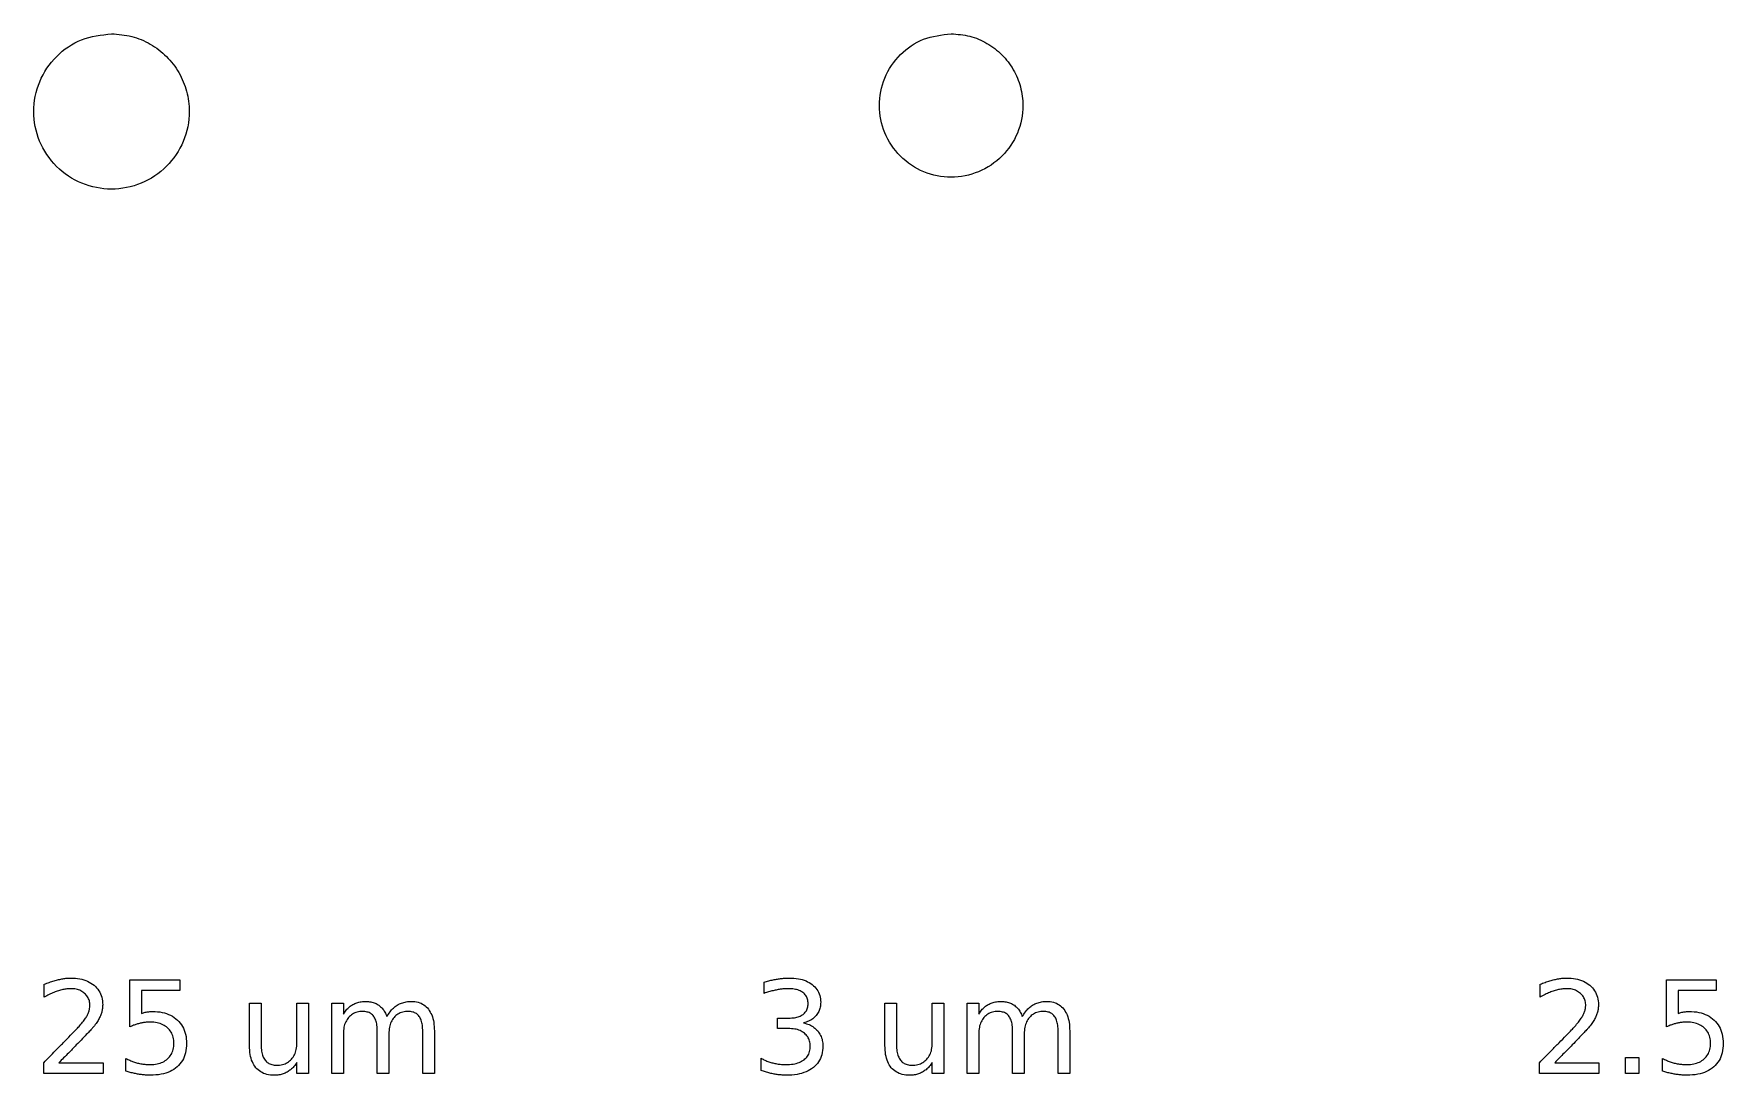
# Model space of a CAD drawing. Extents: x 1 to 50643, y 2 to 54380.
# Drawn here: x 45512 to 46513, y 25799 to 26417 of the extents above; entities that cross this region are included whole.
import ezdxf

# ---------------------------------------------------------------- set-up
doc = ezdxf.new("R2010")
doc.units = 0
doc.layers.add('Layer_1', color=7, linetype='CONTINUOUS')

msp = doc.modelspace()

# ---------------------------------------------------------------- linework, layer by layer
at = {"layer": 'Layer_1', "color": 7}
for points in [[(45557.66073, 26417.027606)], [(46055.467958, 26417.0276)], [(46455.327573, 25809.949289), (46463.17749, 25809.949289), (46463.17749, 25800.49967), (46455.327573, 25800.49967)]]:
    msp.add_lwpolyline(points, close=True, dxfattribs=at)
for points in [[(45517.824182, 25845.775606), (45517.824182, 25853.365106)], [(45568.569677, 25856.044325), (45598.071942, 25856.044325), (45598.071942, 25849.719651), (45575.452305, 25849.719651), (45575.452305, 25836.103259)], [(45568.569677, 25828.139035), (45568.569677, 25856.044325)], [(45944.53145, 25847.971302), (45944.53145, 25854.667999)], [(46404.656483, 25845.775606), (46404.656483, 25853.365106)], [(46479.621398, 25856.044325), (46509.123663, 25856.044325), (46509.123663, 25849.719651), (46486.504026, 25849.719651), (46486.504026, 25836.103259)], [(46479.621398, 25828.139035), (46479.621398, 25856.044325)], [(45639.516519, 25816.943497), (45639.516519, 25842.167408), (45646.361945, 25842.167408), (45646.361945, 25817.203751)], [(45667.567919, 25818.543091), (45667.567919, 25842.167408), (45674.413344, 25842.167408), (45674.413344, 25800.49967), (45667.567919, 25800.49967), (45667.567919, 25806.898586)], [(45695.135444, 25824.049204), (45695.135444, 25800.49967), (45688.252816, 25800.49967), (45688.252816, 25842.167408), (45695.135444, 25842.167408), (45695.135444, 25835.693979)], [(46016.222367, 25816.943497), (46016.222367, 25842.167408), (46023.067792, 25842.167408), (46023.067792, 25817.203751)], [(46044.273766, 25818.543091), (46044.273766, 25842.167408), (46051.119192, 25842.167408), (46051.119192, 25800.49967), (46044.273766, 25800.49967), (46044.273766, 25806.898586)], [(46071.841291, 25824.049204), (46071.841291, 25800.49967), (46064.958663, 25800.49967), (46064.958663, 25842.167408), (46071.841291, 25842.167408), (46071.841291, 25835.693979)], [(45720.954593, 25834.168897), (45720.954701, 25834.168627)], [(45958.929173, 25827.101796), (45952.455771, 25827.101796), (45952.455771, 25833.277714), (45959.226792, 25833.277714)], [(46097.66044, 25834.168897), (46097.660548, 25834.168627)], [(45722.107947, 25824.049204), (45722.107947, 25800.49967), (45715.225319, 25800.49967), (45715.225319, 25825.4258)], [(45749.080451, 25825.649068), (45749.080451, 25800.49967), (45742.197823, 25800.49967), (45742.197823, 25825.4258)], [(45967.96962, 25830.44893), (45967.969593, 25830.44839)], [(46098.813795, 25824.049204), (46098.813795, 25800.49967), (46091.931167, 25800.49967), (46091.931167, 25825.4258)], [(46125.786298, 25825.649068), (46125.786298, 25800.49967), (46118.90367, 25800.49967), (46118.90367, 25825.4258)], [(45639.516573, 25816.944307), (45639.516519, 25816.943497)], [(46016.222421, 25816.944307), (46016.222367, 25816.943497)], [(45526.492659, 25806.824073), (45552.721034, 25806.824073), (45552.721034, 25800.49967), (45517.452239, 25800.49967), (45517.452239, 25806.824073)], [(45526.492605, 25806.822183), (45526.492659, 25806.824073)], [(45566.225873, 25801.800673), (45566.225873, 25809.352917)], [(45942.857316, 25802.174317), (45942.857316, 25809.428779)], [(46413.32496, 25806.824073), (46439.553362, 25806.824073), (46439.553362, 25800.49967), (46404.284541, 25800.49967), (46404.284541, 25806.824073)], [(46413.324879, 25806.822183), (46413.32496, 25806.824073)], [(46477.277568, 25801.800673), (46477.277568, 25809.352917)]]:
    msp.add_lwpolyline(points, dxfattribs=at)
for points, knots in [([(45557.66073, 26417.027606), (45551.594973, 26416.327673), (45539.571474, 26414.940271), (45524.249322, 26404.297315), (45513.982688, 26389.080017), (45510.404401, 26370.953056), (45513.999487, 26352.887146), (45524.231003, 26337.5345), (45539.581572, 26327.303521), (45557.655236, 26323.708432), (45575.752899, 26327.286217), (45591.079366, 26337.554834), (45601.319615, 26352.869582), (45604.527257, 26368.963253), (45602.662606, 26383.022027), (45598.010291, 26394.257394), (45590.608387, 26403.922408), (45580.955519, 26411.275831), (45569.720052, 26416.108934), (45561.691623, 26416.720535), (45557.66073, 26417.027606)], [0, 0, 0, 0, 18.080529, 35.839089, 53.919609, 72.000125, 89.758676, 107.839196, 125.919721, 143.678285, 161.758814, 179.83934, 197.597895, 215.67841, 227.736537, 239.69488, 251.75301, 263.811142, 275.769492, 287.827628, 287.827628, 287.827628, 287.827628]), ([(46055.467958, 26417.0276), (46049.868798, 26416.381508), (46038.770184, 26415.10083), (46024.62666, 26405.276566), (46015.149768, 26391.229832), (46011.846734, 26374.497255), (46015.165275, 26357.821034), (46024.60975, 26343.649363), (46038.779505, 26334.205384), (46055.462886, 26330.886842), (46072.16842, 26334.189412), (46086.315927, 26343.668132), (46095.768464, 26357.804821), (46098.729364, 26372.660514), (46097.008148, 26385.637841), (46092.713704, 26396.008947), (46085.881177, 26404.930497), (46076.970838, 26411.718271), (46066.599638, 26416.179595), (46059.188782, 26416.74415), (46055.467958, 26417.0276)], [0, 0, 0, 0, 16.689718, 33.082233, 49.771941, 66.461645, 82.85415, 99.543858, 116.233572, 132.626092, 149.31581, 166.005524, 182.398033, 199.087737, 210.218313, 221.256781, 232.387361, 243.517944, 254.556419, 265.687006, 265.687006, 265.687006, 265.687006]), ([(45517.824182, 25853.365106), (45518.807407, 25853.746016), (45520.714661, 25854.484902), (45523.544133, 25855.412323), (45525.405469, 25855.887829), (45526.306566, 25856.118027)], [0, 0, 0, 0, 3.163082, 6.135724, 8.925285, 8.925285, 8.925285, 8.925285]), ([(45526.306566, 25856.118027), (45527.155744, 25856.302577), (45528.795268, 25856.658891), (45531.209293, 25856.971561), (45534.565344, 25857.121619), (45538.730455, 25856.779483), (45543.468745, 25855.361691), (45547.362754, 25852.936055), (45550.321566, 25849.680902), (45552.09461, 25845.640128), (45552.514945, 25841.954323), (45552.327541, 25838.960954), (45551.904691, 25836.763657), (45551.382553, 25835.379976), (45551.121251, 25834.687517)], [0, 0, 0, 0, 2.606213, 5.031865, 7.291224, 12.678166, 17.486793, 21.989451, 26.275697, 30.483742, 35.009053, 37.258332, 39.471536, 41.688698, 41.688698, 41.688698, 41.688698]), ([(45944.53145, 25854.667999), (45945.459871, 25854.916935), (45947.26786, 25855.401708), (45949.935473, 25856.00224), (45951.681466, 25856.30524), (45952.530176, 25856.452525)], [0, 0, 0, 0, 2.883525, 5.615316, 8.199223, 8.199223, 8.199223, 8.199223]), ([(45952.530176, 25856.452525), (45953.347607, 25856.571662), (45954.945154, 25856.804497), (45957.305185, 25857.000609), (45960.621559, 25857.105288), (45964.713142, 25856.798958), (45969.408155, 25855.589744), (45971.933172, 25853.934568), (45973.140858, 25853.142918)], [0, 0, 0, 0, 2.477698, 4.84229, 7.100264, 12.425669, 17.123726, 21.430747, 21.430747, 21.430747, 21.430747]), ([(45973.140858, 25853.142918), (45974.136847, 25852.23888), (45976.097042, 25850.459655), (45977.798304, 25846.718571), (45978.251618, 25843.054413), (45977.947238, 25839.77781), (45977.082556, 25837.069159), (45976.01542, 25835.579548), (45975.484688, 25834.838702)], [0, 0, 0, 0, 3.999509, 7.87139, 12.017468, 14.950514, 17.699584, 20.419581, 20.419581, 20.419581, 20.419581]), ([(46404.656483, 25853.365106), (46405.639704, 25853.746016), (46407.546949, 25854.484903), (46410.376412, 25855.412324), (46412.237744, 25855.887829), (46413.13884, 25856.118027)], [0, 0, 0, 0, 3.163068, 6.135702, 8.925259, 8.925259, 8.925259, 8.925259]), ([(46413.13884, 25856.118027), (46413.988019, 25856.302577), (46415.627543, 25856.658891), (46418.041568, 25856.971561), (46421.397619, 25857.121619), (46425.56273, 25856.779483), (46430.30102, 25855.361691), (46434.195028, 25852.936055), (46437.15384, 25849.680902), (46438.926884, 25845.640128), (46439.347219, 25841.954323), (46439.159815, 25838.960954), (46438.736966, 25836.763657), (46438.214828, 25835.379976), (46437.953525, 25834.687517)], [0, 0, 0, 0, 2.606213, 5.031865, 7.291224, 12.678166, 17.486793, 21.989451, 26.275697, 30.483742, 35.009053, 37.258332, 39.471536, 41.688698, 41.688698, 41.688698, 41.688698]), ([(45526.194959, 25849.495843), (45525.301225, 25849.189159), (45523.444416, 25848.551997), (45520.651396, 25847.295001), (45518.789475, 25846.294371), (45517.824182, 25845.775606)], [0, 0, 0, 0, 2.833572, 5.886987, 9.174231, 9.174231, 9.174231, 9.174231]), ([(45541.745956, 25847.933775), (45541.015228, 25848.49603), (45539.527476, 25849.640772), (45536.708994, 25850.543226), (45533.913449, 25850.792476), (45531.226812, 25850.623137), (45528.719212, 25850.217575), (45527.052002, 25849.740888), (45526.194959, 25849.495843)], [0, 0, 0, 0, 2.748358, 5.595618, 8.723705, 11.129257, 13.655285, 16.327463, 16.327463, 16.327463, 16.327463]), ([(45543.420198, 25835.173199), (45543.708885, 25835.78959), (45544.268035, 25836.983458), (45544.756695, 25838.858902), (45544.94993, 25841.036089), (45544.659959, 25843.457237), (45543.608582, 25846.0051), (45542.371393, 25847.28616), (45541.745956, 25847.933775)], [0, 0, 0, 0, 2.038643, 3.948585, 5.778561, 8.569873, 11.191537, 13.871851, 13.871851, 13.871851, 13.871851]), ([(45695.135444, 25835.693979), (45695.665, 25836.491127), (45696.685584, 25838.027426), (45698.59177, 25839.942135), (45700.711668, 25841.423684), (45703.089947, 25842.451373), (45705.723108, 25843.05003), (45708.533559, 25843.242609), (45711.345694, 25843.016665), (45713.999408, 25842.272934), (45715.49394, 25841.329891), (45716.229756, 25840.865594)], [0, 0, 0, 0, 2.865467, 5.522456, 8.050769, 10.581136, 13.243204, 16.115017, 18.999335, 21.678935, 24.27766, 24.27766, 24.27766, 24.27766]), ([(45720.954701, 25834.168627), (45721.5321, 25835.125545), (45722.636656, 25836.956111), (45724.714313, 25839.264642), (45727.025182, 25841.051629), (45729.613124, 25842.296473), (45732.468916, 25843.024795), (45735.817326, 25843.278264), (45739.430808, 25842.885505), (45743.025362, 25841.342378), (45744.704401, 25839.513025), (45745.546144, 25838.595926)], [0, 0, 0, 0, 3.346896, 6.402553, 9.257308, 12.058236, 14.954818, 18.048196, 22.089992, 25.769334, 29.468226, 29.468226, 29.468226, 29.468226]), ([(45967.597542, 25848.419458), (45966.848783, 25848.888431), (45965.250339, 25849.88959), (45962.246446, 25850.580795), (45959.388651, 25850.770007), (45956.782813, 25850.671251), (45954.571755, 25850.444481), (45952.251902, 25850.067606), (45949.805484, 25849.530311), (45947.210616, 25848.835409), (45945.445348, 25848.26606), (45944.53145, 25847.971302)], [0, 0, 0, 0, 2.634772, 5.624687, 9.110552, 11.220055, 13.438713, 15.775128, 18.266713, 20.950046, 23.830452, 23.830452, 23.830452, 23.830452]), ([(45967.709149, 25835.4726), (45968.298314, 25836.005357), (45969.473569, 25837.068091), (45970.463842, 25839.36141), (45970.746623, 25841.89397), (45970.456946, 25844.447396), (45969.427028, 25846.797772), (45968.208912, 25847.87753), (45967.597542, 25848.419458)], [0, 0, 0, 0, 2.359512, 4.706715, 7.290089, 9.940973, 12.34888, 14.775133, 14.775133, 14.775133, 14.775133]), ([(46071.841291, 25835.693979), (46072.370847, 25836.491127), (46073.391431, 25838.027426), (46075.297617, 25839.942135), (46077.417515, 25841.423684), (46079.795794, 25842.451373), (46082.428955, 25843.05003), (46085.239406, 25843.242609), (46088.051541, 25843.016665), (46090.705255, 25842.272934), (46092.199787, 25841.329891), (46092.935604, 25840.865594)], [0, 0, 0, 0, 2.865467, 5.522456, 8.050769, 10.581136, 13.243204, 16.115017, 18.999335, 21.678935, 24.27766, 24.27766, 24.27766, 24.27766]), ([(46097.660548, 25834.168627), (46098.237902, 25835.125547), (46099.342381, 25836.956135), (46101.420051, 25839.264684), (46103.731016, 25841.051594), (46106.318967, 25842.296479), (46109.174765, 25843.024793), (46112.523173, 25843.278265), (46116.136655, 25842.885505), (46119.731209, 25841.342378), (46121.410248, 25839.513025), (46122.251992, 25838.595926)], [0, 0, 0, 0, 3.346831, 6.402488, 9.257338, 12.058267, 14.954848, 18.048226, 22.090022, 25.769364, 29.468256, 29.468256, 29.468256, 29.468256]), ([(46413.027233, 25849.495843), (46412.1335, 25849.189159), (46410.276695, 25848.551998), (46407.483684, 25847.295002), (46405.621771, 25846.294371), (46404.656483, 25845.775606)], [0, 0, 0, 0, 2.833569, 5.886976, 9.174207, 9.174207, 9.174207, 9.174207]), ([(46428.578257, 25847.933775), (46427.847529, 25848.49603), (46426.359777, 25849.640772), (46423.541295, 25850.543227), (46420.745746, 25850.792476), (46418.0591, 25850.623137), (46415.551491, 25850.217576), (46413.884277, 25849.740888), (46413.027233, 25849.495843)], [0, 0, 0, 0, 2.748358, 5.595618, 8.723705, 11.129272, 13.655309, 16.32749, 16.32749, 16.32749, 16.32749]), ([(46430.252499, 25835.173199), (46430.541186, 25835.78959), (46431.100336, 25836.983458), (46431.588996, 25838.858902), (46431.782231, 25841.036089), (46431.49226, 25843.457237), (46430.440883, 25846.0051), (46429.203694, 25847.28616), (46428.578257, 25847.933775)], [0, 0, 0, 0, 2.038643, 3.948585, 5.778561, 8.569873, 11.191537, 13.871851, 13.871851, 13.871851, 13.871851]), ([(45538.397742, 25828.327747), (45539.128368, 25829.173255), (45540.475693, 25830.732432), (45542.189765, 25833.001292), (45543.037681, 25834.497997), (45543.420198, 25835.173199)], [0, 0, 0, 0, 3.352918, 6.18302, 8.509109, 8.509109, 8.509109, 8.509109]), ([(45551.121251, 25834.687517), (45550.777246, 25833.959731), (45550.02514, 25832.368557), (45548.431799, 25829.970349), (45547.15698, 25828.344916), (45546.470819, 25827.47004)], [0, 0, 0, 0, 2.412484, 5.274467, 8.610489, 8.610489, 8.610489, 8.610489]), ([(45575.452305, 25836.103259), (45575.814815, 25836.22046), (45576.534148, 25836.453022), (45577.627635, 25836.727129), (45578.361564, 25836.856837), (45578.726195, 25836.921279)], [0, 0, 0, 0, 1.142777, 2.267623, 3.378248, 3.378248, 3.378248, 3.378248]), ([(45578.726195, 25836.921279), (45579.089326, 25836.980765), (45579.812997, 25837.099314), (45580.906966, 25837.196627), (45583.568243, 25837.265574), (45587.614586, 25836.902584), (45592.713657, 25835.211835), (45596.87213, 25832.316211), (45599.987164, 25828.422142), (45601.828887, 25823.611015), (45602.344756, 25818.270336), (45601.812419, 25812.932055), (45599.98368, 25807.9848), (45597.707063, 25805.562636), (45596.58382, 25804.367583)], [0, 0, 0, 0, 1.103656, 2.199433, 3.29127, 9.089658, 14.286084, 19.22862, 24.080149, 29.024392, 34.460739, 40.030452, 45.039162, 49.917021, 49.917021, 49.917021, 49.917021]), ([(45698.223322, 25833.647848), (45697.600663, 25832.796611), (45696.312836, 25831.03602), (45695.308408, 25827.687631), (45695.195297, 25825.308264), (45695.135444, 25824.049204)], [0, 0, 0, 0, 3.146235, 6.507269, 10.284576, 10.284576, 10.284576, 10.284576]), ([(45713.104676, 25834.317383), (45712.583762, 25834.901381), (45711.527102, 25836.086005), (45709.165301, 25837.046684), (45706.368109, 25837.32518), (45703.355909, 25836.986212), (45700.401328, 25835.793282), (45698.95045, 25834.364102), (45698.223322, 25833.647848)], [0, 0, 0, 0, 2.321249, 4.708593, 7.42296, 10.704416, 13.726629, 16.762952, 16.762952, 16.762952, 16.762952]), ([(45715.225319, 25825.4258), (45715.184319, 25826.64865), (45715.109317, 25828.885619), (45714.486001, 25831.962059), (45713.537008, 25833.580205), (45713.104676, 25834.317383)], [0, 0, 0, 0, 3.674136, 6.721127, 9.270793, 9.270793, 9.270793, 9.270793]), ([(45716.229756, 25840.865594), (45716.906942, 25840.303854), (45718.287428, 25839.158708), (45719.882939, 25836.844799), (45720.588275, 25835.083587), (45720.954593, 25834.168897)], [0, 0, 0, 0, 2.630463, 5.362369, 8.314268, 8.314268, 8.314268, 8.314268]), ([(45742.197823, 25825.4258), (45742.16159, 25826.646547), (45742.095172, 25828.884243), (45741.413741, 25831.92101), (45740.241979, 25834.328965), (45738.483087, 25836.060681), (45736.186289, 25837.052575), (45733.386181, 25837.321211), (45730.362525, 25836.997304), (45727.419455, 25835.791319), (45725.053709, 25833.751851), (45723.317678, 25831.037898), (45722.270431, 25827.713708), (45722.164208, 25825.318041), (45722.107947, 25824.049204)], [0, 0, 0, 0, 3.657612, 6.704603, 9.268965, 11.584273, 13.948965, 16.622292, 19.944293, 22.984484, 26.013613, 29.163319, 32.536177, 36.334097, 36.334097, 36.334097, 36.334097]), ([(45745.546144, 25838.595926), (45746.262803, 25837.473127), (45747.786073, 25835.086598), (45748.88518, 25830.596497), (45749.01222, 25827.377791), (45749.080451, 25825.649068)], [0, 0, 0, 0, 3.974643, 8.448175, 13.638508, 13.638508, 13.638508, 13.638508]), ([(45959.226792, 25833.277714), (45960.364016, 25833.320173), (45962.473844, 25833.398944), (45965.409023, 25834.072413), (45966.977025, 25835.026924), (45967.709149, 25835.4726)], [0, 0, 0, 0, 3.414899, 6.335476, 8.893532, 8.893532, 8.893532, 8.893532]), ([(45975.484688, 25834.838702), (45974.842776, 25834.174493), (45973.526251, 25832.812236), (45970.925229, 25831.339129), (45968.983893, 25830.754419), (45967.96962, 25830.44893)], [0, 0, 0, 0, 2.76045, 5.66153, 8.835522, 8.835522, 8.835522, 8.835522]), ([(46074.929169, 25833.647848), (46074.306511, 25832.796611), (46073.018684, 25831.03602), (46072.014256, 25827.687631), (46071.901145, 25825.308264), (46071.841291, 25824.049204)], [0, 0, 0, 0, 3.146235, 6.507269, 10.284576, 10.284576, 10.284576, 10.284576]), ([(46089.810523, 25834.317383), (46089.289609, 25834.901381), (46088.232949, 25836.086005), (46085.871149, 25837.046684), (46083.073956, 25837.32518), (46080.061757, 25836.986212), (46077.107176, 25835.793282), (46075.656298, 25834.364102), (46074.929169, 25833.647848)], [0, 0, 0, 0, 2.321249, 4.708593, 7.42296, 10.704416, 13.726629, 16.762952, 16.762952, 16.762952, 16.762952]), ([(46091.931167, 25825.4258), (46091.890166, 25826.64865), (46091.815164, 25828.885619), (46091.191848, 25831.962059), (46090.242856, 25833.580205), (46089.810523, 25834.317383)], [0, 0, 0, 0, 3.674136, 6.721127, 9.270793, 9.270793, 9.270793, 9.270793]), ([(46092.935604, 25840.865594), (46093.612789, 25840.303854), (46094.993275, 25839.158708), (46096.588786, 25836.844799), (46097.294122, 25835.083587), (46097.66044, 25834.168897)], [0, 0, 0, 0, 2.630463, 5.362369, 8.314268, 8.314268, 8.314268, 8.314268]), ([(46118.90367, 25825.4258), (46118.867437, 25826.646547), (46118.80102, 25828.884243), (46118.119588, 25831.92101), (46116.947826, 25834.328965), (46115.188934, 25836.060681), (46112.892137, 25837.052575), (46110.092028, 25837.321211), (46107.068372, 25836.997304), (46104.125302, 25835.791319), (46101.759556, 25833.751851), (46100.023525, 25831.037898), (46098.976278, 25827.713708), (46098.870055, 25825.318041), (46098.813795, 25824.049204)], [0, 0, 0, 0, 3.657612, 6.704603, 9.268965, 11.584273, 13.948965, 16.622292, 19.944293, 22.984484, 26.013613, 29.163319, 32.536177, 36.334097, 36.334097, 36.334097, 36.334097]), ([(46122.251992, 25838.595926), (46122.96865, 25837.473127), (46124.49192, 25835.086598), (46125.591028, 25830.596497), (46125.718067, 25827.377791), (46125.786298, 25825.649068)], [0, 0, 0, 0, 3.974643, 8.448175, 13.638508, 13.638508, 13.638508, 13.638508]), ([(46425.230044, 25828.327747), (46425.960669, 25829.173255), (46427.307994, 25830.732432), (46429.022066, 25833.001292), (46429.869982, 25834.497997), (46430.252499, 25835.173199)], [0, 0, 0, 0, 3.352918, 6.18302, 8.509109, 8.509109, 8.509109, 8.509109]), ([(46437.953525, 25834.687517), (46437.60952, 25833.959731), (46436.857414, 25832.368557), (46435.264073, 25829.970349), (46433.989254, 25828.344916), (46433.303094, 25827.47004)], [0, 0, 0, 0, 2.412484, 5.274467, 8.610489, 8.610489, 8.610489, 8.610489]), ([(46486.504026, 25836.103259), (46486.866536, 25836.22046), (46487.585869, 25836.453022), (46488.679356, 25836.727129), (46489.413285, 25836.856837), (46489.777916, 25836.921279)], [0, 0, 0, 0, 1.142777, 2.267623, 3.378248, 3.378248, 3.378248, 3.378248]), ([(46489.777916, 25836.921279), (46490.141047, 25836.980765), (46490.864718, 25837.099314), (46491.958687, 25837.196627), (46494.61996, 25837.265574), (46498.6663, 25836.902583), (46503.765366, 25835.211831), (46507.923851, 25832.31622), (46511.03887, 25828.422138), (46512.880583, 25823.611014), (46513.396449, 25818.270336), (46512.864115, 25812.932057), (46511.035387, 25807.984803), (46508.758779, 25805.562636), (46507.635541, 25804.367583)], [0, 0, 0, 0, 1.103656, 2.199433, 3.29127, 9.089646, 14.286072, 19.228617, 24.080138, 29.024377, 34.460724, 40.030437, 45.039143, 49.916992, 49.916992, 49.916992, 49.916992]), ([(45529.096906, 25818.692116), (45530.539513, 25820.155423), (45533.02676, 25822.67836), (45536.146039, 25825.87298), (45537.774842, 25827.648671), (45538.397742, 25828.327747)], [0, 0, 0, 0, 6.164697, 10.628762, 13.393119, 13.393119, 13.393119, 13.393119]), ([(45546.470819, 25827.47004), (45546.115223, 25827.077385), (45545.117761, 25825.975973), (45543.133901, 25823.903527), (45541.513466, 25822.216962), (45540.55548, 25821.21988)], [0, 0, 0, 0, 1.589175, 4.457697, 8.605949, 8.605949, 8.605949, 8.605949]), ([(45566.225873, 25809.352917), (45566.971964, 25808.968888), (45568.452871, 25808.206633), (45570.772697, 25807.306714), (45573.142853, 25806.600054), (45575.585817, 25806.102202), (45578.11239, 25805.808685), (45581.163388, 25805.683907), (45584.57555, 25805.945139), (45588.096712, 25807.071398), (45590.973901, 25808.985904), (45593.13558, 25811.573828), (45594.416362, 25814.785048), (45594.770979, 25818.318156), (45594.41636, 25821.851218), (45593.13556, 25825.062395), (45590.973902, 25827.650075), (45588.096675, 25829.56536), (45584.575706, 25830.688396), (45581.363518, 25830.94551), (45578.684089, 25830.840845), (45576.667765, 25830.624747), (45575.338981, 25830.357548), (45574.671028, 25830.223232)], [0, 0, 0, 0, 2.515932, 4.993842, 7.451539, 9.928283, 12.463268, 15.073526, 19.084373, 22.664773, 26.040019, 29.316739, 32.626046, 36.25072, 39.875245, 43.184468, 46.461165, 49.836412, 53.416811, 57.427659, 59.438018, 61.459358, 63.502485, 63.502485, 63.502485, 63.502485]), ([(45574.671028, 25830.223232), (45574.001454, 25830.056345), (45572.636531, 25829.716148), (45570.59821, 25829.014209), (45569.254996, 25828.434704), (45568.569677, 25828.139035)], [0, 0, 0, 0, 2.069507, 4.218676, 6.457431, 6.457431, 6.457431, 6.457431]), ([(45976.377545, 25825.649068), (45976.990633, 25824.80186), (45978.226167, 25823.09451), (45979.225683, 25819.969297), (45979.569315, 25816.079578), (45979.077142, 25811.669621), (45977.141194, 25807.189689), (45973.834585, 25803.65714), (45969.374004, 25801.133072), (45963.857277, 25799.685636), (45959.059627, 25799.356304), (45955.324034, 25799.474792), (45952.912071, 25799.70762), (45951.300944, 25799.986503), (45950.483992, 25800.127916)], [0, 0, 0, 0, 3.121071, 6.289789, 9.688156, 14.794784, 19.435913, 24.075713, 29.049342, 34.612832, 41.047827, 43.405345, 45.822687, 48.309358, 48.309358, 48.309358, 48.309358]), ([(45968.490426, 25824.311618), (45967.653133, 25824.876169), (45965.893199, 25826.062817), (45962.56944, 25826.946982), (45960.196261, 25827.047909), (45958.929173, 25827.101796)], [0, 0, 0, 0, 3.012905, 6.332922, 10.136186, 10.136186, 10.136186, 10.136186]), ([(45967.969593, 25830.44839), (45969.096117, 25830.147388), (45971.26371, 25829.568217), (45974.182141, 25827.945039), (45975.653088, 25826.406711), (45976.377545, 25825.649068)], [0, 0, 0, 0, 3.491983, 6.719075, 9.850917, 9.850917, 9.850917, 9.850917]), ([(45968.230009, 25808.537326), (45968.976345, 25809.20631), (45970.468579, 25810.543888), (45971.717424, 25813.455105), (45972.068938, 25816.56964), (45971.730712, 25819.627387), (45970.56371, 25822.362175), (45969.183614, 25823.659836), (45968.490426, 25824.311618)], [0, 0, 0, 0, 2.976026, 5.950316, 9.242007, 12.300528, 15.103466, 17.932023, 17.932023, 17.932023, 17.932023]), ([(46415.929207, 25818.692116), (46417.371814, 25820.155423), (46419.859061, 25822.67836), (46422.97834, 25825.87298), (46424.607143, 25827.648671), (46425.230044, 25828.327747)], [0, 0, 0, 0, 6.164697, 10.628762, 13.393119, 13.393119, 13.393119, 13.393119]), ([(46433.303094, 25827.47004), (46432.947498, 25827.077385), (46431.950039, 25825.975974), (46429.966189, 25823.903528), (46428.345763, 25822.216962), (46427.387781, 25821.21988)], [0, 0, 0, 0, 1.589173, 4.457689, 8.60593, 8.60593, 8.60593, 8.60593]), ([(46477.277568, 25809.352917), (46478.023663, 25808.968888), (46479.504575, 25808.206635), (46481.8244, 25807.306716), (46484.194555, 25806.60005), (46486.637524, 25806.102203), (46489.164106, 25805.808685), (46492.215104, 25805.683907), (46495.627263, 25805.94514), (46499.148423, 25807.071401), (46502.025621, 25808.9859), (46504.187301, 25811.573829), (46505.468083, 25814.785048), (46505.8227, 25818.318156), (46505.468081, 25821.851218), (46504.18728, 25825.062395), (46502.025622, 25827.65008), (46499.148386, 25829.565356), (46495.62742, 25830.688395), (46492.415235, 25830.94551), (46489.73581, 25830.840845), (46487.719487, 25830.624747), (46486.390702, 25830.357548), (46485.722749, 25830.223232)], [0, 0, 0, 0, 2.515942, 4.993853, 7.451538, 9.928297, 12.463291, 15.073552, 19.084387, 22.664786, 26.040043, 29.316763, 32.62607, 36.250744, 39.875269, 43.184492, 46.461189, 49.836446, 53.416845, 57.42768, 59.43804, 61.45938, 63.502507, 63.502507, 63.502507, 63.502507]), ([(46485.722749, 25830.223232), (46485.053175, 25830.056345), (46483.688252, 25829.716148), (46481.649931, 25829.014209), (46480.306717, 25828.434704), (46479.621398, 25828.139035)], [0, 0, 0, 0, 2.069507, 4.218676, 6.457431, 6.457431, 6.457431, 6.457431]), ([(45517.452239, 25806.824073), (45518.516353, 25807.920506), (45520.867104, 25810.342655), (45524.75119, 25814.296266), (45527.573452, 25817.151086), (45529.096906, 25818.692116)], [0, 0, 0, 0, 4.583716, 10.125965, 16.626827, 16.626827, 16.626827, 16.626827]), ([(45540.55548, 25821.21988), (45539.296527, 25819.925587), (45536.478358, 25817.028308), (45531.789464, 25812.230302), (45528.358668, 25808.727443), (45526.492605, 25806.822183)], [0, 0, 0, 0, 5.416769, 12.125454, 20.126069, 20.126069, 20.126069, 20.126069]), ([(45661.764186, 25801.243717), (45661.007961, 25800.876325), (45659.465875, 25800.127144), (45656.868191, 25799.546856), (45653.593334, 25799.32515), (45649.857422, 25799.686634), (45646.02704, 25801.189731), (45643.020854, 25803.80791), (45640.930101, 25807.410718), (45639.702766, 25811.902308), (45639.581764, 25815.178968), (45639.516573, 25816.944307)], [0, 0, 0, 0, 2.515219, 5.129008, 7.918347, 12.348616, 16.275096, 20.064312, 24.07324, 28.599235, 33.885937, 33.885937, 33.885937, 33.885937]), ([(45646.361945, 25817.203751), (45646.406303, 25815.99656), (45646.48812, 25813.76995), (45647.187084, 25810.685808), (45648.199588, 25809.063605), (45648.6686, 25808.312168)], [0, 0, 0, 0, 3.625967, 6.687936, 9.3303, 9.3303, 9.3303, 9.3303]), ([(45664.331231, 25808.90746), (45664.983331, 25809.757669), (45666.32687, 25811.509379), (45667.387056, 25814.880409), (45667.505375, 25817.276519), (45667.567919, 25818.543091)], [0, 0, 0, 0, 3.19546, 6.5837, 10.383001, 10.383001, 10.383001, 10.383001]), ([(46038.470034, 25801.243717), (46037.713809, 25800.876325), (46036.171722, 25800.127144), (46033.574038, 25799.546856), (46030.299182, 25799.32515), (46026.56327, 25799.686634), (46022.732887, 25801.189731), (46019.726701, 25803.80791), (46017.635948, 25807.410718), (46016.408613, 25811.902308), (46016.287612, 25815.178968), (46016.222421, 25816.944307)], [0, 0, 0, 0, 2.515219, 5.129008, 7.918347, 12.348616, 16.275096, 20.064312, 24.07324, 28.599235, 33.885937, 33.885937, 33.885937, 33.885937]), ([(46023.067792, 25817.203751), (46023.11215, 25815.99656), (46023.193967, 25813.76995), (46023.892931, 25810.685808), (46024.905435, 25809.063605), (46025.374447, 25808.312168)], [0, 0, 0, 0, 3.625967, 6.687936, 9.3303, 9.3303, 9.3303, 9.3303]), ([(46041.037078, 25808.90746), (46041.689178, 25809.757669), (46043.032718, 25811.509379), (46044.092903, 25814.880409), (46044.211223, 25817.276519), (46044.273766, 25818.543091)], [0, 0, 0, 0, 3.19546, 6.5837, 10.383001, 10.383001, 10.383001, 10.383001]), ([(46404.284541, 25806.824073), (46405.348659, 25807.920506), (46407.699417, 25810.342652), (46411.583502, 25814.296263), (46414.405757, 25817.151086), (46415.929207, 25818.692116)], [0, 0, 0, 0, 4.583724, 10.125973, 16.626827, 16.626827, 16.626827, 16.626827]), ([(46427.387781, 25821.21988), (46426.128828, 25819.925587), (46423.310655, 25817.028307), (46418.621752, 25812.230301), (46415.190947, 25808.727443), (46413.324879, 25806.822183)], [0, 0, 0, 0, 5.416771, 12.125463, 20.126088, 20.126088, 20.126088, 20.126088]), ([(45596.58382, 25804.367583), (45595.219498, 25803.364918), (45592.367743, 25801.269113), (45586.868167, 25799.730356), (45582.159694, 25799.357495), (45578.484311, 25799.466273), (45576.098884, 25799.659839), (45574.507335, 25799.896602), (45573.703739, 25800.016147)], [0, 0, 0, 0, 5.043738, 10.542604, 16.829258, 19.178134, 21.56744, 24.00418, 24.00418, 24.00418, 24.00418]), ([(45648.6686, 25808.312168), (45649.231987, 25807.72042), (45650.377394, 25806.517352), (45652.858455, 25805.549952), (45655.79492, 25805.266679), (45658.945393, 25805.601936), (45662.03899, 25806.764656), (45663.57105, 25808.196837), (45664.331231, 25808.90746)], [0, 0, 0, 0, 2.42579, 4.931814, 7.769833, 11.227324, 14.3707, 17.46644, 17.46644, 17.46644, 17.46644]), ([(45667.567919, 25806.898586), (45667.006383, 25806.109397), (45665.922476, 25804.586062), (45663.971828, 25802.650938), (45662.487609, 25801.70485), (45661.764186, 25801.243717)], [0, 0, 0, 0, 2.903556, 5.604602, 8.172962, 8.172962, 8.172962, 8.172962]), ([(45942.857316, 25809.428779), (45943.566844, 25809.042752), (45944.996896, 25808.264715), (45947.293926, 25807.345551), (45948.893419, 25806.900864), (45949.702742, 25806.675858)], [0, 0, 0, 0, 2.421875, 4.881289, 7.400312, 7.400312, 7.400312, 7.400312]), ([(45950.483992, 25800.127916), (45949.653863, 25800.293894), (45947.963219, 25800.631924), (45945.417618, 25801.319807), (45943.721297, 25801.88596), (45942.857316, 25802.174317)], [0, 0, 0, 0, 2.539205, 5.171355, 7.903567, 7.903567, 7.903567, 7.903567]), ([(45949.702742, 25806.675858), (45950.539233, 25806.488989), (45952.2254, 25806.112306), (45954.829024, 25805.816511), (45958.038758, 25805.689683), (45961.606023, 25805.921735), (45965.33031, 25806.749451), (45967.308592, 25807.969205), (45968.230009, 25808.537326)], [0, 0, 0, 0, 2.569746, 5.179997, 7.848232, 12.19556, 15.898201, 19.126317, 19.126317, 19.126317, 19.126317]), ([(46025.374447, 25808.312168), (46025.937834, 25807.72042), (46027.083242, 25806.517352), (46029.564302, 25805.549952), (46032.500767, 25805.266679), (46035.65124, 25805.601936), (46038.744838, 25806.764656), (46040.276897, 25808.196837), (46041.037078, 25808.90746)], [0, 0, 0, 0, 2.42579, 4.931814, 7.769833, 11.227324, 14.3707, 17.46644, 17.46644, 17.46644, 17.46644]), ([(46044.273766, 25806.898586), (46043.71223, 25806.109397), (46042.628324, 25804.586062), (46040.677676, 25802.650938), (46039.193456, 25801.70485), (46038.470034, 25801.243717)], [0, 0, 0, 0, 2.903556, 5.604602, 8.172962, 8.172962, 8.172962, 8.172962]), ([(46507.635541, 25804.367583), (46506.271219, 25803.364918), (46503.419464, 25801.269113), (46497.919888, 25799.730356), (46493.211415, 25799.357495), (46489.536032, 25799.466273), (46487.150605, 25799.659839), (46485.559056, 25799.896602), (46484.755461, 25800.016147)], [0, 0, 0, 0, 5.043738, 10.542604, 16.829258, 19.178134, 21.56744, 24.00418, 24.00418, 24.00418, 24.00418]), ([(45573.703739, 25800.016147), (45572.89063, 25800.162599), (45571.236727, 25800.46049), (45568.74157, 25801.059698), (45567.073989, 25801.550869), (45566.225873, 25801.800673)], [0, 0, 0, 0, 2.478238, 5.040855, 7.69306, 7.69306, 7.69306, 7.69306]), ([(46484.755461, 25800.016147), (46483.942346, 25800.162599), (46482.288435, 25800.460489), (46479.793269, 25801.059697), (46478.125684, 25801.550868), (46477.277568, 25801.800673)], [0, 0, 0, 0, 2.478253, 5.040878, 7.693087, 7.693087, 7.693087, 7.693087])]:
    msp.add_open_spline(points, degree=3, knots=knots, dxfattribs=at)

doc.saveas('drawing.dxf')
